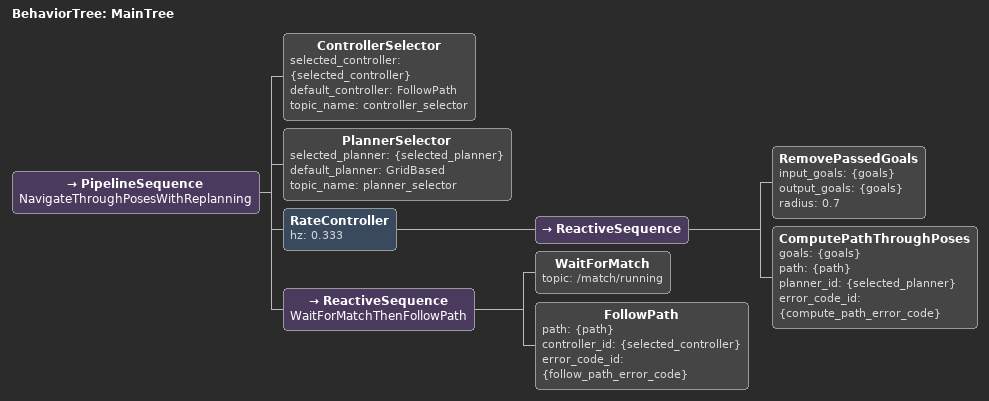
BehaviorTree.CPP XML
<!--
  Replans periodically through a list of poses, but fails immediately if planning
  or control fails. This intentionally avoids backup/spin/wait recovery actions.
-->
<root BTCPP_format="4" main_tree_to_execute="MainTree">
  <BehaviorTree ID="MainTree">
    <PipelineSequence name="NavigateThroughPosesWithReplanning">
      <ControllerSelector selected_controller="{selected_controller}" default_controller="FollowPath" topic_name="controller_selector"/>
      <PlannerSelector selected_planner="{selected_planner}" default_planner="GridBased" topic_name="planner_selector"/>
      <RateController hz="0.333">
        <ReactiveSequence>
          <RemovePassedGoals input_goals="{goals}" output_goals="{goals}" radius="0.7"/>
          <ComputePathThroughPoses goals="{goals}" path="{path}" planner_id="{selected_planner}" error_code_id="{compute_path_error_code}"/>
        </ReactiveSequence>
      </RateController>
      <ReactiveSequence name="WaitForMatchThenFollowPath">
        <WaitForMatch topic="/match/running"/>
        <FollowPath path="{path}" controller_id="{selected_controller}" error_code_id="{follow_path_error_code}"/>
      </ReactiveSequence>
    </PipelineSequence>
  </BehaviorTree>
</root>
